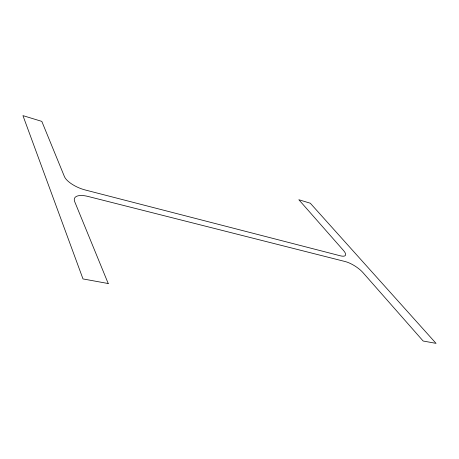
<?xml version="1.0" encoding="UTF-8"?>
<svg xmlns="http://www.w3.org/2000/svg" width="459" height="459" viewBox="0 0 459 459"><rect width="100%" height="100%" fill="white"/><g stroke="black" fill="none" stroke-linecap="round" stroke-linejoin="round"><path stroke-width="0.69" d="M108.232 283.536L82.993 278.929L22.95 115.628L41.815 121.383L64.432 176.6A18.32 6.977 23.9 0 0 85.144 189.957L340.257 255.783A14.223 4.389 31.7 0 0 343.475 250.459L298.838 199.728L310.313 203.228L436.05 343.372L423.141 341.014L362.908 272.554A14.912 4.739 32.5 0 0 345.254 261.567L88.013 196.441A19.203 7.803 24.2 0 0 74.697 201.662L108.232 283.536"/></g></svg>
